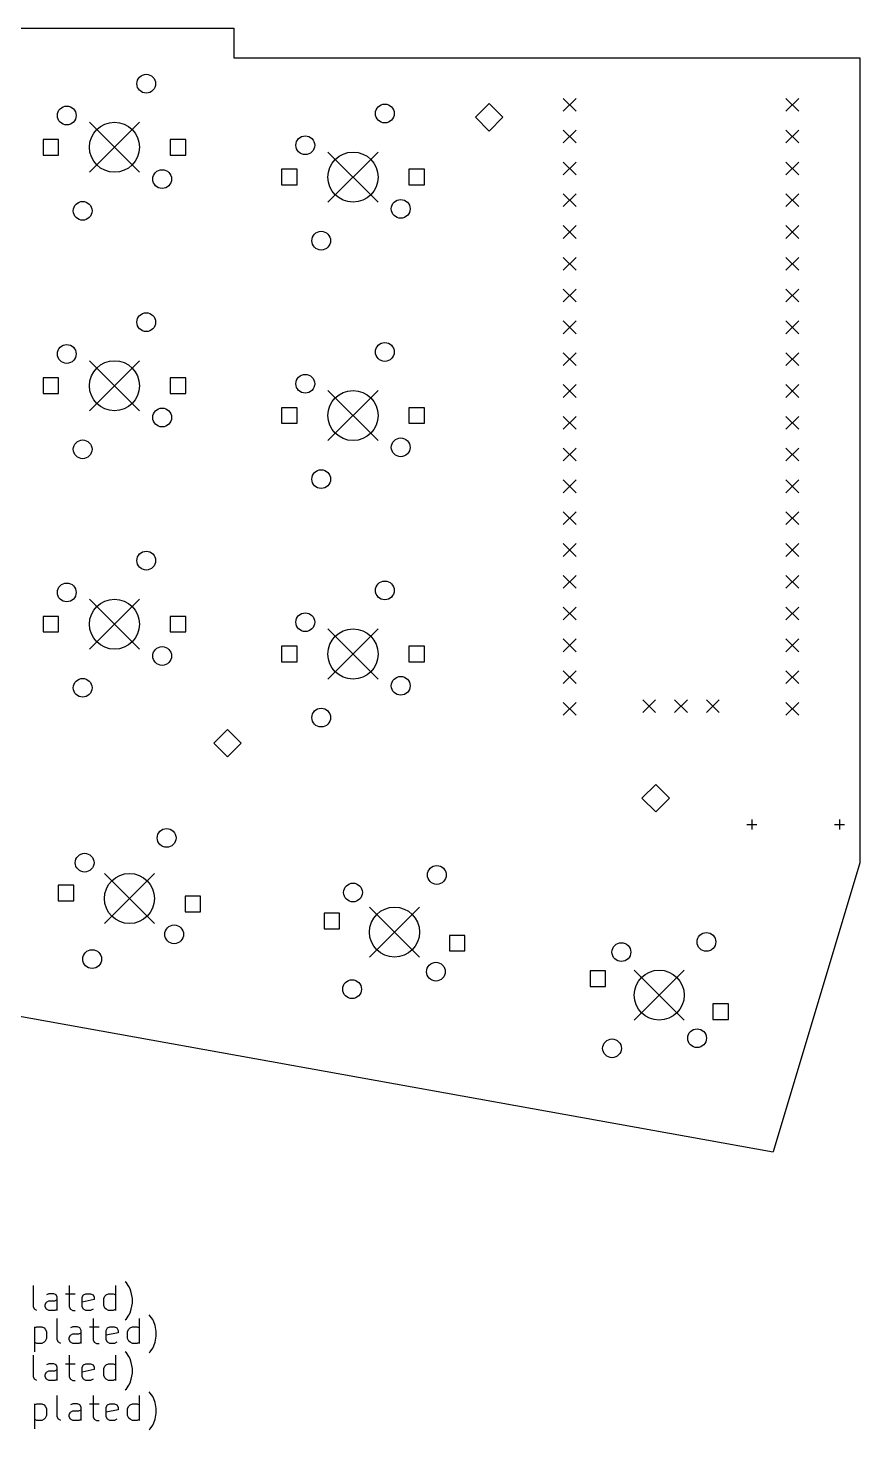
# Model space of a CAD drawing. Extents: x 3.76 to 8.81, y -6.2 to -1.61.
# Drawn here: x 6.191 to 8.806, y -6.203 to -1.794 of the extents above; entities that cross this region are included whole.
import ezdxf

# ---------------------------------------------------------------- set-up
doc = ezdxf.new("R2010")
doc.units = 0
doc.header["$MEASUREMENT"] = 0
doc.layers.add('BLACK', color=7, linetype='CONTINUOUS')

msp = doc.modelspace()

# ---------------------------------------------------------------- linework, layer by layer
at = {"layer": 'BLACK', "linetype": 'CONTINUOUS'}
for p, q in [((6.0875, -1.7937), (6.8375, -1.7937)), ((6.8375, -1.7937), (6.8375, -1.8875)), ((6.8375, -1.8875), (7.5875, -1.8875)), ((7.5875, -1.8875), (8.8064, -1.8875)), ((8.8064, -1.8875), (8.8063, -4.4188)), ((7.8737, -2.0151), (7.9138, -2.0553)), ((7.9138, -2.0151), (7.8737, -2.0553)), ((8.5737, -2.0151), (8.6138, -2.0553)), ((8.6138, -2.0151), (8.5737, -2.0553)), ((7.6406, -2.031), (7.5973, -2.0743)), ((7.684, -2.0743), (7.6406, -2.031)), ((6.3838, -2.09), (6.5412, -2.2475)), ((6.5412, -2.09), (6.3838, -2.2475)), ((7.5973, -2.0743), (7.6406, -2.1176)), ((7.6406, -2.1176), (7.684, -2.0743)), ((7.8737, -2.1151), (7.9138, -2.1553)), ((7.9138, -2.1151), (7.8737, -2.1553)), ((8.5737, -2.1151), (8.6138, -2.1553)), ((8.6138, -2.1151), (8.5737, -2.1553)), ((6.2869, -2.1444), (6.2381, -2.1444)), ((6.2381, -2.1444), (6.2381, -2.1931)), ((6.2869, -2.1931), (6.2869, -2.1444)), ((6.6869, -2.1444), (6.6381, -2.1444)), ((6.6381, -2.1444), (6.6381, -2.1931)), ((6.6869, -2.1931), (6.6869, -2.1444)), ((6.2381, -2.1931), (6.2869, -2.1931)), ((6.6381, -2.1931), (6.6869, -2.1931)), ((7.1338, -2.1838), (7.2912, -2.3412)), ((7.2912, -2.1838), (7.1338, -2.3412)), ((7.0369, -2.2381), (6.9881, -2.2381)), ((6.9881, -2.2381), (6.9881, -2.2869)), ((7.0369, -2.2869), (7.0369, -2.2381)), ((7.4369, -2.2381), (7.3881, -2.2381)), ((7.3881, -2.2381), (7.3881, -2.2869)), ((7.4369, -2.2869), (7.4369, -2.2381)), ((7.8737, -2.2151), (7.9138, -2.2553)), ((7.9138, -2.2151), (7.8737, -2.2553)), ((8.5737, -2.2151), (8.6138, -2.2553)), ((8.6138, -2.2151), (8.5737, -2.2553)), ((6.9881, -2.2869), (7.0369, -2.2869)), ((7.3881, -2.2869), (7.4369, -2.2869)), ((7.8737, -2.3151), (7.9138, -2.3553)), ((7.9138, -2.3151), (7.8737, -2.3553)), ((8.5737, -2.3151), (8.6138, -2.3553)), ((8.6138, -2.3151), (8.5737, -2.3553)), ((7.8737, -2.4151), (7.9138, -2.4553)), ((7.9138, -2.4151), (7.8737, -2.4553)), ((8.5737, -2.4151), (8.6138, -2.4553)), ((8.6138, -2.4151), (8.5737, -2.4553)), ((7.8737, -2.5151), (7.9138, -2.5553)), ((7.9138, -2.5151), (7.8737, -2.5553)), ((8.5737, -2.5151), (8.6138, -2.5553)), ((8.6138, -2.5151), (8.5737, -2.5553)), ((7.8737, -2.6151), (7.9138, -2.6553)), ((7.9138, -2.6151), (7.8737, -2.6553)), ((8.5737, -2.6151), (8.6138, -2.6553)), ((8.6138, -2.6151), (8.5737, -2.6553)), ((7.8737, -2.7151), (7.9138, -2.7553)), ((7.9138, -2.7151), (7.8737, -2.7553)), ((8.5737, -2.7151), (8.6138, -2.7553)), ((8.6138, -2.7151), (8.5737, -2.7553)), ((7.8737, -2.8151), (7.9138, -2.8553)), ((7.9138, -2.8151), (7.8737, -2.8553)), ((8.5737, -2.8151), (8.6138, -2.8553)), ((8.6138, -2.8151), (8.5737, -2.8553)), ((6.3838, -2.84), (6.5412, -2.9975)), ((6.5412, -2.84), (6.3838, -2.9975)), ((6.2869, -2.8944), (6.2381, -2.8944)), ((6.2381, -2.8944), (6.2381, -2.9431)), ((6.2869, -2.9431), (6.2869, -2.8944)), ((6.6869, -2.8944), (6.6381, -2.8944)), ((6.6381, -2.8944), (6.6381, -2.9431)), ((6.6869, -2.9431), (6.6869, -2.8944)), ((6.2381, -2.9431), (6.2869, -2.9431)), ((6.6381, -2.9431), (6.6869, -2.9431)), ((7.1338, -2.9338), (7.2912, -3.0912)), ((7.2912, -2.9338), (7.1338, -3.0912)), ((7.8737, -2.9151), (7.9138, -2.9553)), ((7.9138, -2.9151), (7.8737, -2.9553)), ((8.5737, -2.9151), (8.6138, -2.9553)), ((8.6138, -2.9151), (8.5737, -2.9553)), ((7.0369, -2.9881), (6.9881, -2.9881)), ((6.9881, -2.9881), (6.9881, -3.0369)), ((7.0369, -3.0369), (7.0369, -2.9881)), ((7.4369, -2.9881), (7.3881, -2.9881)), ((7.3881, -2.9881), (7.3881, -3.0369)), ((7.4369, -3.0369), (7.4369, -2.9881)), ((6.9881, -3.0369), (7.0369, -3.0369)), ((7.3881, -3.0369), (7.4369, -3.0369)), ((7.8737, -3.0151), (7.9138, -3.0553)), ((7.9138, -3.0151), (7.8737, -3.0553)), ((8.5737, -3.0151), (8.6138, -3.0553)), ((8.6138, -3.0151), (8.5737, -3.0553)), ((7.8737, -3.1151), (7.9138, -3.1553)), ((7.9138, -3.1151), (7.8737, -3.1553)), ((8.5737, -3.1151), (8.6138, -3.1553)), ((8.6138, -3.1151), (8.5737, -3.1553)), ((7.8737, -3.2151), (7.9138, -3.2553)), ((7.9138, -3.2151), (7.8737, -3.2553)), ((8.5737, -3.2151), (8.6138, -3.2553)), ((8.6138, -3.2151), (8.5737, -3.2553)), ((7.8737, -3.3151), (7.9138, -3.3553)), ((7.9138, -3.3151), (7.8737, -3.3553)), ((8.5737, -3.3151), (8.6138, -3.3553)), ((8.6138, -3.3151), (8.5737, -3.3553)), ((7.8737, -3.4151), (7.9138, -3.4553)), ((7.9138, -3.4151), (7.8737, -3.4553)), ((8.5737, -3.4151), (8.6138, -3.4553)), ((8.6138, -3.4151), (8.5737, -3.4553)), ((7.8737, -3.5151), (7.9138, -3.5553)), ((7.9138, -3.5151), (7.8737, -3.5553)), ((8.5737, -3.5151), (8.6138, -3.5553)), ((8.6138, -3.5151), (8.5737, -3.5553)), ((6.3838, -3.59), (6.5412, -3.7475)), ((6.5412, -3.59), (6.3838, -3.7475)), ((7.8737, -3.6151), (7.9138, -3.6553)), ((7.9138, -3.6151), (7.8737, -3.6553)), ((8.5737, -3.6151), (8.6138, -3.6553)), ((8.6138, -3.6151), (8.5737, -3.6553)), ((6.2869, -3.6444), (6.2381, -3.6444)), ((6.2381, -3.6444), (6.2381, -3.6931)), ((6.2869, -3.6931), (6.2869, -3.6444)), ((6.6869, -3.6444), (6.6381, -3.6444)), ((6.6381, -3.6444), (6.6381, -3.6931)), ((6.6869, -3.6931), (6.6869, -3.6444)), ((6.2381, -3.6931), (6.2869, -3.6931)), ((6.6381, -3.6931), (6.6869, -3.6931)), ((7.1338, -3.6838), (7.2912, -3.8412)), ((7.2912, -3.6838), (7.1338, -3.8412)), ((7.0369, -3.7381), (6.9881, -3.7381)), ((6.9881, -3.7381), (6.9881, -3.7869)), ((7.0369, -3.7869), (7.0369, -3.7381)), ((7.4369, -3.7381), (7.3881, -3.7381)), ((7.3881, -3.7381), (7.3881, -3.7869)), ((7.4369, -3.7869), (7.4369, -3.7381)), ((7.8737, -3.7151), (7.9138, -3.7553)), ((7.9138, -3.7151), (7.8737, -3.7553)), ((8.5737, -3.7151), (8.6138, -3.7553)), ((8.6138, -3.7151), (8.5737, -3.7553)), ((6.9881, -3.7869), (7.0369, -3.7869)), ((7.3881, -3.7869), (7.4369, -3.7869)), ((7.8737, -3.8151), (7.9138, -3.8553)), ((7.9138, -3.8151), (7.8737, -3.8553)), ((8.5737, -3.8151), (8.6138, -3.8553)), ((8.6138, -3.8151), (8.5737, -3.8553)), ((7.8737, -3.9151), (7.9138, -3.9553)), ((7.9138, -3.9151), (7.8737, -3.9553)), ((8.1237, -3.9061), (8.1638, -3.9462)), ((8.1638, -3.9061), (8.1237, -3.9462)), ((8.2237, -3.9061), (8.2638, -3.9462)), ((8.2638, -3.9061), (8.2237, -3.9462)), ((8.3237, -3.9061), (8.3638, -3.9462)), ((8.3638, -3.9061), (8.3237, -3.9462)), ((8.5737, -3.9151), (8.6138, -3.9553)), ((8.6138, -3.9151), (8.5737, -3.9553)), ((6.8178, -3.9995), (6.7745, -4.0428)), ((6.8611, -4.0428), (6.8178, -3.9995)), ((6.7745, -4.0428), (6.8178, -4.0861)), ((6.8178, -4.0861), (6.8611, -4.0428)), ((8.1643, -4.1727), (8.121, -4.216)), ((8.2076, -4.216), (8.1643, -4.1727)), ((8.121, -4.216), (8.1643, -4.2593)), ((8.1643, -4.2593), (8.2076, -4.216)), ((8.4509, -4.2991), (8.4824, -4.2991)), ((8.4666, -4.2833), (8.4666, -4.3148)), ((8.7265, -4.2991), (8.758, -4.2991)), ((8.7422, -4.2833), (8.7422, -4.3148)), ((6.4307, -4.4527), (6.5882, -4.6102)), ((6.5882, -4.4527), (6.4307, -4.6102)), ((8.8063, -4.4188), (8.5335, -5.3277)), ((6.3346, -4.4897), (6.2859, -4.4897)), ((6.2859, -4.4897), (6.2859, -4.5384)), ((6.3346, -4.5384), (6.3346, -4.4897)), ((6.2859, -4.5384), (6.3346, -4.5384)), ((6.7331, -4.5245), (6.6843, -4.5245)), ((6.6843, -4.5245), (6.6843, -4.5732)), ((6.7331, -4.5732), (6.7331, -4.5245)), ((6.6843, -4.5732), (6.7331, -4.5732)), ((7.1703, -4.5779), (7.1215, -4.5779)), ((7.1215, -4.5779), (7.1215, -4.6267)), ((7.1703, -4.6267), (7.1703, -4.5779)), ((7.2641, -4.5583), (7.4216, -4.7158)), ((7.4216, -4.5583), (7.2641, -4.7158)), ((7.1215, -4.6267), (7.1703, -4.6267)), ((7.5642, -4.6474), (7.5155, -4.6474)), ((7.5155, -4.6474), (7.5155, -4.6961)), ((7.5642, -4.6961), (7.5642, -4.6474)), ((7.5155, -4.6961), (7.5642, -4.6961)), ((8.0064, -4.7593), (7.9577, -4.7593)), ((7.9577, -4.7593), (7.9577, -4.808)), ((8.0064, -4.808), (8.0064, -4.7593)), ((8.0965, -4.7567), (8.254, -4.9142)), ((8.254, -4.7567), (8.0965, -4.9142)), ((7.9577, -4.808), (8.0064, -4.808)), ((6.0875, -4.8875), (8.5335, -5.3277)), ((8.3928, -4.8628), (8.3441, -4.8628)), ((8.3441, -4.8628), (8.3441, -4.9115)), ((8.3928, -4.9115), (8.3928, -4.8628)), ((8.3441, -4.9115), (8.3928, -4.9115)), ((6.2077, -5.8156), (6.2077, -5.7481)), ((6.2564, -5.7744), (6.2489, -5.7781)), ((6.2714, -5.7744), (6.2564, -5.7744)), ((6.2789, -5.7781), (6.2714, -5.7744)), ((6.3089, -5.7744), (6.3389, -5.7744)), ((6.3201, -5.7481), (6.3201, -5.8156)), ((6.3651, -5.7781), (6.3726, -5.7744)), ((6.3726, -5.7744), (6.3876, -5.7744)), ((6.3876, -5.7744), (6.3951, -5.7781)), ((6.4364, -5.7781), (6.4439, -5.7744)), ((6.4439, -5.7744), (6.4589, -5.7744)), ((6.4589, -5.7744), (6.4664, -5.7781)), ((6.4664, -5.8269), (6.4664, -5.7481)), ((6.5001, -5.7406), (6.4964, -5.7369)), ((6.5076, -5.7519), (6.5001, -5.7406)), ((6.5114, -5.7594), (6.5076, -5.7519)), ((6.5151, -5.7706), (6.5114, -5.7594)), ((6.5189, -5.7894), (6.5151, -5.7706)), ((6.2114, -5.8231), (6.2077, -5.8156)), ((6.2451, -5.8081), (6.2489, -5.8006)), ((6.2451, -5.8156), (6.2451, -5.8081)), ((6.2489, -5.8231), (6.2451, -5.8156)), ((6.2489, -5.8006), (6.2564, -5.7969)), ((6.2564, -5.7969), (6.2751, -5.7969)), ((6.2751, -5.7969), (6.2826, -5.7931)), ((6.2826, -5.7856), (6.2789, -5.7781)), ((6.2826, -5.8269), (6.2826, -5.7856)), ((6.3201, -5.8156), (6.3239, -5.8231)), ((6.3614, -5.7856), (6.3651, -5.7781)), ((6.3614, -5.8156), (6.3614, -5.7856)), ((6.3989, -5.7931), (6.3614, -5.8006)), ((6.3651, -5.8231), (6.3614, -5.8156)), ((6.3951, -5.7781), (6.3989, -5.7856)), ((6.3989, -5.7856), (6.3989, -5.7931)), ((6.4289, -5.7894), (6.4326, -5.7819)), ((6.4289, -5.8119), (6.4289, -5.7894)), ((6.4326, -5.8194), (6.4289, -5.8119)), ((6.4326, -5.7819), (6.4364, -5.7781)), ((6.4364, -5.8231), (6.4326, -5.8194)), ((6.5151, -5.8231), (6.5189, -5.8044)), ((6.5189, -5.8044), (6.5189, -5.7894)), ((6.2189, -5.8269), (6.2114, -5.8231)), ((6.2564, -5.8269), (6.2489, -5.8231)), ((6.2751, -5.8269), (6.2564, -5.8269)), ((6.2826, -5.8231), (6.2751, -5.8269)), ((6.2826, -5.9196), (6.2826, -5.8521)), ((6.3239, -5.8231), (6.3314, -5.8269)), ((6.3314, -5.8269), (6.3389, -5.8269)), ((6.3726, -5.8269), (6.3651, -5.8231)), ((6.3876, -5.8269), (6.3726, -5.8269)), ((6.3951, -5.8231), (6.3876, -5.8269)), ((6.3951, -5.8521), (6.3951, -5.9196)), ((6.4439, -5.8269), (6.4364, -5.8231)), ((6.4589, -5.8269), (6.4439, -5.8269)), ((6.4664, -5.8231), (6.4589, -5.8269)), ((6.4964, -5.8569), (6.5001, -5.8531)), ((6.5001, -5.8531), (6.5076, -5.8419)), ((6.5076, -5.8419), (6.5114, -5.8344)), ((6.5114, -5.8344), (6.5151, -5.8231)), ((6.5414, -5.9308), (6.5414, -5.8521)), ((6.5751, -5.8446), (6.5714, -5.8408)), ((6.5826, -5.8558), (6.5751, -5.8446)), ((6.5864, -5.8633), (6.5826, -5.8558)), ((6.5901, -5.8746), (6.5864, -5.8633)), ((6.2114, -5.8783), (6.2114, -5.9571)), ((6.2114, -5.8821), (6.2189, -5.8783)), ((6.2189, -5.8783), (6.2339, -5.8783)), ((6.2339, -5.8783), (6.2414, -5.8821)), ((6.2414, -5.8821), (6.2451, -5.8858)), ((6.2451, -5.8858), (6.2489, -5.8933)), ((6.2489, -5.8933), (6.2489, -5.9158)), ((6.3201, -5.9121), (6.3239, -5.9046)), ((6.3314, -5.8783), (6.3239, -5.8821)), ((6.3239, -5.9046), (6.3314, -5.9008)), ((6.3464, -5.8783), (6.3314, -5.8783)), ((6.3314, -5.9008), (6.3501, -5.9008)), ((6.3539, -5.8821), (6.3464, -5.8783)), ((6.3501, -5.9008), (6.3576, -5.8971)), ((6.3576, -5.8896), (6.3539, -5.8821)), ((6.3576, -5.9308), (6.3576, -5.8896)), ((6.3839, -5.8783), (6.4139, -5.8783)), ((6.4364, -5.8896), (6.4401, -5.8821)), ((6.4364, -5.9196), (6.4364, -5.8896)), ((6.4739, -5.8971), (6.4364, -5.9046)), ((6.4401, -5.8821), (6.4476, -5.8783)), ((6.4476, -5.8783), (6.4626, -5.8783)), ((6.4626, -5.8783), (6.4701, -5.8821)), ((6.4701, -5.8821), (6.4739, -5.8896)), ((6.4739, -5.8896), (6.4739, -5.8971)), ((6.5039, -5.8933), (6.5076, -5.8858)), ((6.5039, -5.9158), (6.5039, -5.8933)), ((6.5076, -5.8858), (6.5114, -5.8821)), ((6.5114, -5.8821), (6.5189, -5.8783)), ((6.5189, -5.8783), (6.5339, -5.8783)), ((6.5339, -5.8783), (6.5414, -5.8821)), ((6.5939, -5.8933), (6.5901, -5.8746)), ((6.5939, -5.9083), (6.5939, -5.8933)), ((6.2189, -5.9308), (6.2114, -5.9271)), ((6.2339, -5.9308), (6.2189, -5.9308)), ((6.2414, -5.9271), (6.2339, -5.9308)), ((6.2451, -5.9233), (6.2414, -5.9271)), ((6.2489, -5.9158), (6.2451, -5.9233)), ((6.2864, -5.9271), (6.2826, -5.9196)), ((6.2939, -5.9308), (6.2864, -5.9271)), ((6.3201, -5.9196), (6.3201, -5.9121)), ((6.3239, -5.9271), (6.3201, -5.9196)), ((6.3314, -5.9308), (6.3239, -5.9271)), ((6.3501, -5.9308), (6.3314, -5.9308)), ((6.3576, -5.9271), (6.3501, -5.9308)), ((6.3951, -5.9196), (6.3989, -5.9271)), ((6.3989, -5.9271), (6.4064, -5.9308)), ((6.4064, -5.9308), (6.4139, -5.9308)), ((6.4401, -5.9271), (6.4364, -5.9196)), ((6.4476, -5.9308), (6.4401, -5.9271)), ((6.4626, -5.9308), (6.4476, -5.9308)), ((6.4701, -5.9271), (6.4626, -5.9308)), ((6.5076, -5.9233), (6.5039, -5.9158)), ((6.5114, -5.9271), (6.5076, -5.9233)), ((6.5189, -5.9308), (6.5114, -5.9271)), ((6.5339, -5.9308), (6.5189, -5.9308)), ((6.5414, -5.9271), (6.5339, -5.9308)), ((6.5751, -5.9571), (6.5826, -5.9458)), ((6.5826, -5.9458), (6.5864, -5.9383)), ((6.5864, -5.9383), (6.5901, -5.9271)), ((6.5901, -5.9271), (6.5939, -5.9083)), ((6.2077, -6.0357), (6.2077, -5.9682)), ((6.2564, -5.9945), (6.2489, -5.9982)), ((6.2714, -5.9945), (6.2564, -5.9945)), ((6.2789, -5.9982), (6.2714, -5.9945)), ((6.3089, -5.9945), (6.3389, -5.9945)), ((6.3201, -5.9682), (6.3201, -6.0357)), ((6.3651, -5.9982), (6.3726, -5.9945)), ((6.3726, -5.9945), (6.3876, -5.9945)), ((6.3876, -5.9945), (6.3951, -5.9982)), ((6.4364, -5.9982), (6.4439, -5.9945)), ((6.4439, -5.9945), (6.4589, -5.9945)), ((6.4589, -5.9945), (6.4664, -5.9982)), ((6.4664, -6.047), (6.4664, -5.9682)), ((6.5001, -5.9607), (6.4964, -5.957)), ((6.5076, -5.972), (6.5001, -5.9607)), ((6.5114, -5.9795), (6.5076, -5.972)), ((6.5151, -5.9907), (6.5114, -5.9795)), ((6.5189, -6.0095), (6.5151, -5.9907)), ((6.5714, -5.9608), (6.5751, -5.9571)), ((6.2114, -6.0432), (6.2077, -6.0357)), ((6.2451, -6.0282), (6.2489, -6.0207)), ((6.2451, -6.0357), (6.2451, -6.0282)), ((6.2489, -6.0432), (6.2451, -6.0357)), ((6.2489, -6.0207), (6.2564, -6.017)), ((6.2564, -6.017), (6.2751, -6.017)), ((6.2751, -6.017), (6.2826, -6.0132)), ((6.2826, -6.0057), (6.2789, -5.9982)), ((6.2826, -6.047), (6.2826, -6.0057)), ((6.3201, -6.0357), (6.3239, -6.0432)), ((6.3614, -6.0057), (6.3651, -5.9982)), ((6.3614, -6.0357), (6.3614, -6.0057)), ((6.3989, -6.0132), (6.3614, -6.0207)), ((6.3651, -6.0432), (6.3614, -6.0357)), ((6.3951, -5.9982), (6.3989, -6.0057)), ((6.3989, -6.0057), (6.3989, -6.0132)), ((6.4289, -6.0095), (6.4326, -6.002)), ((6.4289, -6.032), (6.4289, -6.0095)), ((6.4326, -6.0395), (6.4289, -6.032)), ((6.4326, -6.002), (6.4364, -5.9982)), ((6.4364, -6.0432), (6.4326, -6.0395)), ((6.5151, -6.0432), (6.5189, -6.0245)), ((6.5189, -6.0245), (6.5189, -6.0095)), ((6.2189, -6.047), (6.2114, -6.0432)), ((6.2564, -6.047), (6.2489, -6.0432)), ((6.2751, -6.047), (6.2564, -6.047)), ((6.2826, -6.0432), (6.2751, -6.047)), ((6.3239, -6.0432), (6.3314, -6.047)), ((6.3314, -6.047), (6.3389, -6.047)), ((6.3726, -6.047), (6.3651, -6.0432)), ((6.3876, -6.047), (6.3726, -6.047)), ((6.3951, -6.0432), (6.3876, -6.047)), ((6.4439, -6.047), (6.4364, -6.0432)), ((6.4589, -6.047), (6.4439, -6.047)), ((6.4664, -6.0432), (6.4589, -6.047)), ((6.4964, -6.077), (6.5001, -6.0732)), ((6.5001, -6.0732), (6.5076, -6.062)), ((6.5076, -6.062), (6.5114, -6.0545)), ((6.5114, -6.0545), (6.5151, -6.0432)), ((6.5751, -6.0867), (6.5714, -6.083)), ((6.2114, -6.1204), (6.2114, -6.1992)), ((6.2114, -6.1242), (6.2189, -6.1204)), ((6.2189, -6.1204), (6.2339, -6.1204)), ((6.2339, -6.1204), (6.2414, -6.1242)), ((6.2414, -6.1242), (6.2451, -6.1279)), ((6.2451, -6.1279), (6.2489, -6.1354)), ((6.2826, -6.1617), (6.2826, -6.0942)), ((6.3314, -6.1204), (6.3239, -6.1242)), ((6.3464, -6.1204), (6.3314, -6.1204)), ((6.3539, -6.1242), (6.3464, -6.1204)), ((6.3576, -6.1317), (6.3539, -6.1242)), ((6.3839, -6.1204), (6.4139, -6.1204)), ((6.3951, -6.0942), (6.3951, -6.1617)), ((6.4364, -6.1317), (6.4401, -6.1242)), ((6.4401, -6.1242), (6.4476, -6.1204)), ((6.4476, -6.1204), (6.4626, -6.1204)), ((6.4626, -6.1204), (6.4701, -6.1242)), ((6.4701, -6.1242), (6.4739, -6.1317)), ((6.5039, -6.1354), (6.5076, -6.1279)), ((6.5076, -6.1279), (6.5114, -6.1242)), ((6.5114, -6.1242), (6.5189, -6.1204)), ((6.5189, -6.1204), (6.5339, -6.1204)), ((6.5339, -6.1204), (6.5414, -6.1242)), ((6.5414, -6.1729), (6.5414, -6.0942)), ((6.5826, -6.098), (6.5751, -6.0867)), ((6.5864, -6.1054), (6.5826, -6.098)), ((6.5901, -6.1167), (6.5864, -6.1054)), ((6.5939, -6.1354), (6.5901, -6.1167)), ((6.2189, -6.1729), (6.2114, -6.1692)), ((6.2414, -6.1692), (6.2339, -6.1729)), ((6.2451, -6.1654), (6.2414, -6.1692)), ((6.2489, -6.1579), (6.2451, -6.1654)), ((6.2489, -6.1354), (6.2489, -6.1579)), ((6.2864, -6.1692), (6.2826, -6.1617)), ((6.2939, -6.1729), (6.2864, -6.1692)), ((6.3201, -6.1542), (6.3239, -6.1467)), ((6.3201, -6.1617), (6.3201, -6.1542)), ((6.3239, -6.1692), (6.3201, -6.1617)), ((6.3239, -6.1467), (6.3314, -6.1429)), ((6.3314, -6.1729), (6.3239, -6.1692)), ((6.3314, -6.1429), (6.3501, -6.1429)), ((6.3501, -6.1429), (6.3576, -6.1392)), ((6.3576, -6.1692), (6.3501, -6.1729)), ((6.3576, -6.1729), (6.3576, -6.1317)), ((6.3951, -6.1617), (6.3989, -6.1692)), ((6.3989, -6.1692), (6.4064, -6.1729)), ((6.4364, -6.1617), (6.4364, -6.1317)), ((6.4739, -6.1392), (6.4364, -6.1467)), ((6.4401, -6.1692), (6.4364, -6.1617)), ((6.4476, -6.1729), (6.4401, -6.1692)), ((6.4701, -6.1692), (6.4626, -6.1729)), ((6.4739, -6.1317), (6.4739, -6.1392)), ((6.5039, -6.1579), (6.5039, -6.1354)), ((6.5076, -6.1654), (6.5039, -6.1579)), ((6.5114, -6.1692), (6.5076, -6.1654)), ((6.5189, -6.1729), (6.5114, -6.1692)), ((6.5414, -6.1692), (6.5339, -6.1729)), ((6.5864, -6.1804), (6.5901, -6.1692)), ((6.5901, -6.1692), (6.5939, -6.1504)), ((6.5939, -6.1504), (6.5939, -6.1354)), ((6.2339, -6.1729), (6.2189, -6.1729)), ((6.3501, -6.1729), (6.3314, -6.1729)), ((6.4064, -6.1729), (6.4139, -6.1729)), ((6.4626, -6.1729), (6.4476, -6.1729)), ((6.5339, -6.1729), (6.5189, -6.1729)), ((6.5714, -6.2029), (6.5751, -6.1992)), ((6.5751, -6.1992), (6.5826, -6.1879)), ((6.5826, -6.1879), (6.5864, -6.1804))]:
    msp.add_line(p, q, dxfattribs=at)
at = {"layer": 'BLACK'}
for centre, radius in [((6.5625, -1.9688), 0.0295), ((6.3125, -2.0688), 0.0295), ((7.3125, -2.0625), 0.0295), ((6.4625, -2.1687), 0.0787), ((7.0625, -2.1625), 0.0295), ((7.2125, -2.2625), 0.0787), ((6.6125, -2.2687), 0.0295), ((7.3625, -2.3625), 0.0295), ((6.3625, -2.3687), 0.0295), ((7.1125, -2.4625), 0.0295), ((6.5625, -2.7188), 0.0295), ((6.3125, -2.8188), 0.0295), ((7.3125, -2.8125), 0.0295), ((6.4625, -2.9187), 0.0787), ((7.0625, -2.9125), 0.0295), ((7.2125, -3.0125), 0.0787), ((6.6125, -3.0187), 0.0295), ((7.3625, -3.1125), 0.0295), ((6.3625, -3.1187), 0.0295), ((7.1125, -3.2125), 0.0295), ((6.5625, -3.4688), 0.0295), ((6.3125, -3.5688), 0.0295), ((7.3125, -3.5625), 0.0295), ((6.4625, -3.6687), 0.0787), ((7.0625, -3.6625), 0.0295), ((7.2125, -3.7625), 0.0787), ((6.6125, -3.7687), 0.0295), ((7.3625, -3.8625), 0.0295), ((6.3625, -3.8687), 0.0295), ((7.1125, -3.9625), 0.0295), ((6.6265, -4.3409), 0.0295), ((6.3687, -4.4188), 0.0295), ((6.5095, -4.5314), 0.0787), ((7.4761, -4.4574), 0.0295), ((7.2125, -4.5125), 0.0295), ((7.3429, -4.637), 0.0787), ((6.6502, -4.6441), 0.0295), ((8.0563, -4.7), 0.0295), ((8.3236, -4.6681), 0.0295), ((6.3924, -4.722), 0.0295), ((7.4732, -4.7616), 0.0295), ((8.1753, -4.8354), 0.0787), ((7.2096, -4.8166), 0.0295), ((8.0269, -5.0027), 0.0295), ((8.2943, -4.9708), 0.0295)]:
    msp.add_circle(centre, radius, dxfattribs=at)

doc.saveas('drawing.dxf')
